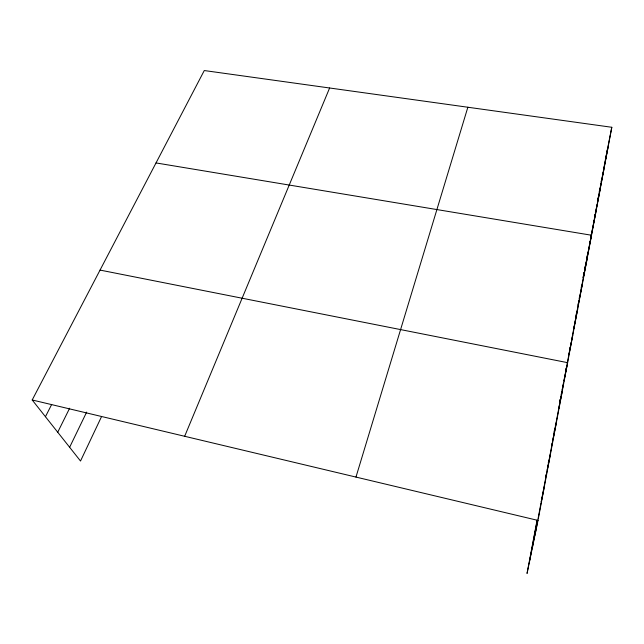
<?xml version="1.0" encoding="UTF-8"?>
<svg xmlns="http://www.w3.org/2000/svg" width="644" height="644" viewBox="0 0 644 644"><rect width="100%" height="100%" fill="white"/><g stroke="black" fill="none" stroke-linecap="round" stroke-linejoin="round"><path stroke-width="0.97" d="M537.096 520.046L527.042 573.458L538.006 520.424L611.8 127.279L204.277 70.542L32.2 399.98L80.516 461.032L101.462 416.781M529.481 561.657L537.241 520.392M532.169 548.656L537.507 520.263M545.734 476.504L546.096 474.572M548.286 462.956L548.648 461.015M551.554 445.559L551.916 443.636M554.09 432.06L554.452 430.128M555.361 425.306L555.724 423.382M559.886 401.22L560.248 399.296L559.869 401.14M565.722 370.187L566.092 368.231M569.57 349.716L569.94 347.768M573.442 329.132L573.812 327.168M575.986 315.608L576.34 313.709M577.95 305.159L578.304 303.26M579.197 298.51L579.56 296.594M581.178 287.965L581.54 286.049M584.076 272.589L583.706 274.529L584.092 272.629M584.985 267.743L585.348 265.803M586.99 257.069L587.352 255.129M589.566 243.36L589.936 241.395M590.862 236.477L591.232 234.513M593.398 222.977L593.76 221.069M594.654 216.295L595.016 214.388M595.37 212.48L595.732 210.572M597.922 198.932L598.284 196.992M599.194 192.137L599.564 190.197M600.45 185.488L600.804 183.604M601.158 181.721L601.512 179.837M602.398 175.12L602.752 173.236M534.971 535.132L537.716 520.497M538.086 518.549L541.016 502.94M543.56 489.392L541.202 501.958L544.405 486.341M543.922 487.452L549.356 458.528M549.718 456.604L558.525 409.729M559.636 403.82L558.71 408.739L562.148 391.826M560.006 401.856L563.516 383.156M566.752 365.913L563.886 381.192L567.622 362.669L100.053 270.086M567.114 364.005L568.733 355.416M571.244 342.02L568.91 354.458L572.741 335.379M571.606 340.104L578.449 303.646M578.996 300.748L578.634 302.68L582.458 283.602M579.359 298.816L582.989 279.488M597.036 204.736L583.174 278.514L587.07 259.017M597.399 202.804L599.757 190.23M600.868 184.337L599.942 189.247L604.08 168.422M601.238 182.373L603.637 169.597M606.68 153.393L603.814 168.648L608 147.532M607.034 151.485L607.397 149.577M604.386 164.808L604.756 162.94M605.312 160.139L606.64 153.417M607.018 151.493L611.8 127.279M595.764 211.506L600.031 189.98M591.643 233.45L595.853 212.246M585.05 267.848L585.428 265.94M585.621 264.958L591.538 235.245L156.017 162.932M573.764 328.625L577.684 309.039M561.19 394.587L561.568 392.711M562.131 389.894L563.5 383.124M552.963 439.329L556.464 422.118M547.191 470.048L550.556 453.601M355.971 477.075L467.858 107.234M184.659 436.286L329.623 87.987M69.633 447.274L86.658 412.096M57.727 432.237L69.641 408.216M45.442 416.716L51.697 404.416M32.2 399.98L538.006 520.424M583.528 275.495L583.166 277.419L583.528 275.495"/></g></svg>
